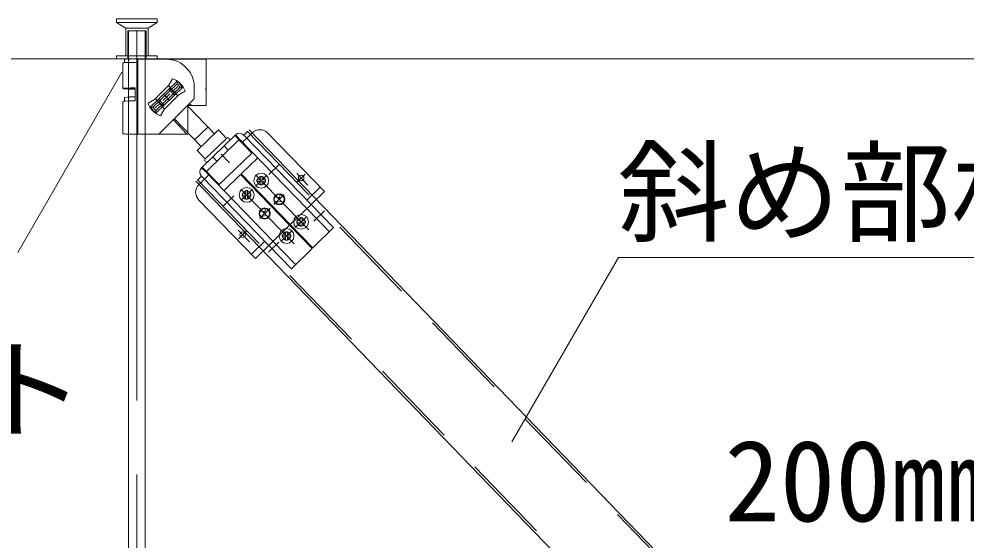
# Model space of a CAD drawing. Units: millimetres at full size, sheet at 1:40; details may follow other scales. Extents: x -7800 to 7800, y -5578 to 5485.
# Drawn here: x -4375 to -3863, y 971 to 1253 of the extents above; entities that cross this region are included whole.
import ezdxf
from ezdxf.enums import TextEntityAlignment as Align

# ---------------------------------------------------------------- set-up
doc = ezdxf.new("R2010")
doc.units = ezdxf.units.MM
doc.header["$LTSCALE"] = 40
for name, pattern in [('CHAIN1', [8, 5, -1, 1, -1]), ('DASHED1', [1.8, 1.2, -0.6]), ('DOUBLE_CHAIN1', [8.8, 5, -1, 0.6, -0.6, 0.6, -1])]:
    doc.linetypes.add(name, pattern=pattern)
for name, color, linetype, lineweight in [('2-0_中心線', 4, 'CHAIN1', 9), ('2-1_吊り材', 4, 'Continuous', 9), ('2-5_寸法', 4, 'Continuous', 9), ('2-6_文字', 7, 'Continuous', 18), ('2-9_躯体', 4, 'DASHED1', 9), ('2-B_ビス', 3, 'Continuous', 18)]:
    doc.layers.add(name, color=color, linetype=linetype, lineweight=lineweight)
doc.styles.add('ＭＳ ゴシック', font='')
doc.styles.get('ＭＳ ゴシック').set_extended_font_data('MS Gothic')

msp = doc.modelspace()

# ---------------------------------------------------------------- linework, layer by layer
at = {"layer": '2-0_中心線'}
msp.add_line((-4311.38, 1246.46), (-4311.38, 762.65), dxfattribs=at)
at = {"layer": '2-1_吊り材', "color": 3, "linetype": 'DASHED1', "lineweight": 18}
for p, q in [((-4315.88, 1246.36), (-4315.88, 1206.36)), ((-4306.88, 1246.36), (-4306.88, 1206.36))]:
    msp.add_line(p, q, dxfattribs=at)
at = {"layer": '2-1_吊り材', "color": 3, "lineweight": 18}
for p, q in [((-4315.88, 1231.36), (-4315.88, 855.66)), ((-4306.88, 1231.36), (-4306.88, 855.66))]:
    msp.add_line(p, q, dxfattribs=at)
at = {"layer": '2-6_文字'}
for p, q in [((-4319.53, 1224.06), (-4375.78, 1126.63)), ((-4108.58, 1024.18), (-4051.03, 1123.86)), ((-4051.03, 1123.86), (-3811.03, 1123.86))]:
    msp.add_line(p, q, dxfattribs=at)
at = {"layer": '2-9_躯体'}
for p, q in [((-4300.38, 1252.86), (-4322.38, 1252.86)), ((-4300.38, 1250.86), (-4322.38, 1250.86)), ((-4317.38, 1247.86), (-4317.38, 1232.86)), ((-4305.38, 1247.86), (-4317.38, 1247.86)), ((-4316.38, 1246.36), (-4316.38, 1231.36)), ((-4316.38, 1246.36), (-4315.88, 1246.36)), ((-4306.38, 1246.36), (-4315.88, 1246.36)), ((-4306.38, 1246.36), (-4306.38, 1231.36)), ((-4305.38, 1247.86), (-4305.38, 1232.86)), ((-4322.38, 1232.86), (-4322.38, 1231.36)), ((-4300.38, 1232.86), (-4322.38, 1232.86)), ((-4300.38, 1232.86), (-4300.38, 1231.36))]:
    msp.add_line(p, q, dxfattribs=at)
at = {"layer": '2-9_躯体', "color": 7, "linetype": 'Continuous', "lineweight": 18}
msp.add_line((-4590.39, 1231.36), (-2250.81, 1231.36), dxfattribs=at)
at = {"layer": '2-9_躯体'}
for points in [[(-4322.38, 1252.86), (-4322.38, 1250.86), (-4317.38, 1247.86)], [(-4300.38, 1252.86), (-4300.38, 1250.86), (-4305.38, 1247.86)]]:
    msp.add_lwpolyline(points, dxfattribs=at)
at = {"layer": '2-B_ビス', "color": 4, "linetype": 'CHAIN1', "lineweight": 9}
msp.add_line((-4311.38, 1246.46), (-4311.38, 762.65), dxfattribs=at)
at = {"layer": '2-B_ビス'}
for p, q in [((-4318.08, 1231.04), (-4318.08, 1229.21)), ((-4314.53, 1231.36), (-4316.52, 1231.36)), ((-4310.88, 1231.36), (-4314.53, 1231.36)), ((-4310.88, 1231.36), (-4306.88, 1231.36)), ((-4310.88, 1231.04), (-4295.38, 1231.04)), ((-4310.88, 1192.32), (-4310.88, 1229.4)), ((-4295.38, 1231.04), (-4273.88, 1231.04)), ((-4273.88, 1206.09), (-4273.88, 1231.04)), ((-4319.08, 1229.04), (-4319.08, 1215.24)), ((-4315.88, 1228.83), (-4315.88, 1228.83)), ((-4304.23, 1205.18), (-4289.65, 1219.16)), ((-4294.18, 1217.12), (-4292.2, 1220.55)), ((-4289.68, 1217.74), (-4289.65, 1219.16)), ((-4289.65, 1219.16), (-4286.53, 1215.91)), ((-4312.39, 1215.59), (-4312.34, 1208.58)), ((-4302.81, 1205.15), (-4289.68, 1217.74)), ((-4294.18, 1217.12), (-4301.96, 1209.34)), ((-4286.53, 1215.91), (-4301.11, 1201.93)), ((-4287.95, 1215.94), (-4301.08, 1203.34)), ((-4294.5, 1216.85), (-4289.23, 1211.35)), ((-4291.77, 1214), (-4289.32, 1216.36)), ((-4289.68, 1217.74), (-4287.95, 1215.94)), ((-4287.95, 1215.94), (-4286.53, 1215.91)), ((-4280.37, 1209.59), (-4280.37, 1216.04)), ((-4273.88, 1215.54), (-4274.18, 1215.54)), ((-4273.88, 1206.09), (-4273.88, 1214.54)), ((-4318.08, 1210.44), (-4318.08, 1208.4)), ((-4301.96, 1209.34), (-4305.39, 1207.36)), ((-4301.56, 1209.98), (-4296.52, 1204.28)), ((-4280.38, 1209.57), (-4299.48, 1190.46)), ((-4295.38, 1210.54), (-4297.18, 1208.81)), ((-4295.38, 1210.54), (-4297.11, 1212.35)), ((-4288.8, 1211.74), (-4296.58, 1203.97)), ((-4295.38, 1210.54), (-4293.57, 1212.27)), ((-4295.38, 1210.54), (-4293.65, 1208.74)), ((-4288.8, 1211.74), (-4285.37, 1213.72)), ((-4319.08, 1208.23), (-4319.08, 1190.78)), ((-4301.11, 1201.93), (-4304.23, 1205.18)), ((-4302.81, 1205.15), (-4304.23, 1205.18)), ((-4301.08, 1203.34), (-4302.81, 1205.15)), ((-4298.99, 1207.08), (-4301.44, 1204.73)), ((-4296.58, 1203.97), (-4298.56, 1200.54)), ((-4284.04, 1205.94), (-4269.5, 1190.78)), ((-4273.88, 1206.09), (-4283.88, 1206.09)), ((-4283.88, 1206.09), (-4283.88, 1190.46)), ((-4281.95, 1206.09), (-4282.95, 1207)), ((-4301.08, 1203.34), (-4301.11, 1201.93)), ((-4291.08, 1198.83), (-4276.72, 1183.86)), ((-4284.4, 1190.46), (-4291.56, 1198.38)), ((-4280.18, 1187.47), (-4272.96, 1194.39)), ((-4310.88, 1190.46), (-4310.88, 1192.32)), ((-4310.88, 1190.46), (-4283.88, 1190.46)), ((-4258.13, 1190.15), (-4276.43, 1172.38)), ((-4274.42, 1177.14), (-4262.93, 1188.27)), ((-4258.49, 1189.8), (-4249.3, 1180.33)), ((-4251.42, 1192.2), (-4253.61, 1190.08)), ((-4253.61, 1190.08), (-4217.18, 1152.56)), ((-4249.1, 1191.25), (-4252.01, 1188.43)), ((-4250.73, 1192.88), (-3914.88, 845.1)), ((-4240.62, 1191.13), (-4209.97, 1159.56)), ((-4255.91, 1187.85), (-4256.26, 1187.5)), ((-4255.91, 1187.85), (-4219.47, 1150.33)), ((-4274.45, 1177.16), (-4278.88, 1181.78)), ((-4249.3, 1180.33), (-4266.88, 1163.26)), ((-4265.77, 1179.67), (-4261.34, 1175.05)), ((-4246.08, 1177.73), (-4255.05, 1169.03)), ((-4276.5, 1167.86), (-4278.68, 1165.73)), ((-4276.5, 1167.86), (-4240.06, 1130.33)), ((-4276.07, 1172.73), (-4266.88, 1163.26)), ((-4274.2, 1170.09), (-4273.84, 1170.44)), ((-4274.2, 1170.09), (-4237.77, 1132.56)), ((-4272.95, 1168.8), (-4272.6, 1168.44)), ((-4264.38, 1159.97), (-4255.41, 1168.68)), ((-4228.8, 1141.27), (-4255.41, 1168.68)), ((-4228.44, 1141.62), (-4255.05, 1169.03)), ((-4279.5, 1165.09), (-3972.43, 847.11)), ((-4277.8, 1163.39), (-4274.89, 1166.21)), ((-4275.24, 1166.57), (-4274.89, 1166.21)), ((-4246.47, 1165.9), (-4246.49, 1164.9)), ((-4246.49, 1164.9), (-4245.19, 1164.88)), ((-4246.47, 1165.9), (-4245.17, 1165.88)), ((-4244.7, 1164.37), (-4244.72, 1163.07)), ((-4244.72, 1163.07), (-4243.72, 1163.06)), ((-4244.64, 1167.67), (-4244.66, 1166.37)), ((-4244.64, 1167.67), (-4243.64, 1167.66)), ((-4243.7, 1164.36), (-4243.72, 1163.06)), ((-4243.64, 1167.66), (-4243.66, 1166.36)), ((-4243.19, 1164.85), (-4241.89, 1164.83)), ((-4243.17, 1165.85), (-4241.87, 1165.83)), ((-4241.87, 1165.83), (-4241.89, 1164.83)), ((-4254.36, 1158.24), (-4254.38, 1157.24)), ((-4254.36, 1158.24), (-4253.06, 1158.22)), ((-4252.54, 1160.01), (-4252.56, 1158.71)), ((-4252.54, 1160.01), (-4251.54, 1159.99)), ((-4251.54, 1159.99), (-4251.56, 1158.69)), ((-4251.07, 1158.19), (-4249.77, 1158.16)), ((-4249.77, 1158.16), (-4249.78, 1157.16)), ((-4234.43, 1155.32), (-4233.9, 1157.97)), ((-4217.18, 1152.56), (-4209.97, 1159.56)), ((-4277.93, 1154.9), (-4247.28, 1123.33)), ((-4254.38, 1157.24), (-4253.08, 1157.22)), ((-4252.59, 1156.71), (-4252.61, 1155.41)), ((-4252.61, 1155.41), (-4251.61, 1155.39)), ((-4251.59, 1156.69), (-4251.61, 1155.39)), ((-4251.08, 1157.19), (-4249.78, 1157.16)), ((-4234.43, 1155.32), (-4236.49, 1157.07)), ((-4234.43, 1155.32), (-4236.37, 1153.44)), ((-4236.37, 1153.44), (-4233.47, 1154.33)), ((-4235.83, 1156.52), (-4234.24, 1156.28)), ((-4234.43, 1155.32), (-4232.55, 1153.38)), ((-4217.18, 1152.56), (-4204.99, 1140)), ((-4242.32, 1147.66), (-4244.38, 1149.41)), ((-4242.32, 1147.66), (-4244.26, 1145.78)), ((-4243.72, 1148.85), (-4242.13, 1148.62)), ((-4242.32, 1147.66), (-4241.8, 1150.31)), ((-4242.32, 1147.66), (-4240.44, 1145.72)), ((-4244.26, 1145.78), (-4241.36, 1146.67)), ((-4224.88, 1143.66), (-4224.89, 1142.66)), ((-4224.89, 1142.66), (-4223.59, 1142.64)), ((-4224.88, 1143.66), (-4223.58, 1143.64)), ((-4223.05, 1145.43), (-4223.07, 1144.13)), ((-4223.05, 1145.43), (-4222.05, 1145.41)), ((-4222.05, 1145.41), (-4222.07, 1144.11)), ((-4221.59, 1142.61), (-4220.3, 1142.59)), ((-4221.58, 1143.61), (-4220.28, 1143.59)), ((-4220.28, 1143.59), (-4220.3, 1142.59)), ((-4230.94, 1137.77), (-4230.96, 1136.47)), ((-4230.94, 1137.77), (-4229.94, 1137.75)), ((-4229.94, 1137.75), (-4229.96, 1136.45)), ((-4228.8, 1141.27), (-4228.44, 1141.62)), ((-4228.8, 1141.27), (-4216.61, 1128.72)), ((-4228.44, 1141.62), (-4216.25, 1129.06)), ((-4223.1, 1142.13), (-4223.12, 1140.83)), ((-4223.12, 1140.83), (-4222.12, 1140.82)), ((-4222.1, 1142.12), (-4222.12, 1140.82)), ((-4204.99, 1140), (-4216.25, 1129.06)), ((-4232.77, 1136), (-4232.79, 1135)), ((-4232.79, 1135), (-4231.49, 1134.98)), ((-4232.77, 1136), (-4231.47, 1135.98)), ((-4230.99, 1134.47), (-4231.02, 1133.17)), ((-4231.02, 1133.17), (-4230.02, 1133.15)), ((-4230, 1134.45), (-4230.02, 1133.15)), ((-4229.49, 1134.94), (-4228.19, 1134.92)), ((-4229.47, 1135.94), (-4228.17, 1135.92)), ((-4228.17, 1135.92), (-4228.19, 1134.92)), ((-4247.28, 1123.33), (-4240.06, 1130.33)), ((-4240.06, 1130.33), (-4227.87, 1117.78)), ((-4227.87, 1117.78), (-4216.61, 1128.72))]:
    msp.add_line(p, q, dxfattribs=at)
at = {"layer": '2-B_ビス', "linetype": 'DASHED1'}
for p, q in [((-4315.88, 1231.36), (-4315.88, 1206.36)), ((-4315.88, 1230.81), (-4315.88, 1216.34)), ((-4306.88, 1231.36), (-4306.88, 1206.36)), ((-4294.12, 1214.87), (-4291, 1211.62)), ((-4293.5, 1215.46), (-4290.38, 1212.22)), ((-4315.88, 1210.22), (-4315.87, 1190.54)), ((-4300.37, 1208.87), (-4297.26, 1205.62)), ((-4299.75, 1209.47), (-4296.64, 1206.22)), ((-4281.54, 1192.36), (-4281.54, 1192.36)), ((-4255.91, 1187.85), (-4258.13, 1190.15)), ((-4252.01, 1188.43), (-4254.3, 1186.2)), ((-4251.59, 1192.04), (-3865.46, 792.19)), ((-4273.84, 1170.44), (-4256.26, 1187.5)), ((-4264.23, 1184.23), (-4262, 1181.93)), ((-4270.33, 1178.3), (-4268.1, 1176.01)), ((-4274.2, 1170.09), (-4276.43, 1172.38)), ((-4274.89, 1166.21), (-4272.6, 1168.44)), ((-4278.64, 1165.92), (-3892.51, 766.07)), ((-4219.41, 1154.85), (-4212.2, 1161.85)), ((-4228.44, 1141.62), (-4217.18, 1152.56)), ((-4219.47, 1150.33), (-4207.28, 1137.77)), ((-4231.03, 1143.57), (-4230.67, 1143.92)), ((-4240.06, 1130.33), (-4228.8, 1141.27)), ((-4249.5, 1125.63), (-4242.29, 1132.63)), ((-4237.77, 1132.56), (-4225.58, 1120.01))]:
    msp.add_line(p, q, dxfattribs=at)
at = {"layer": '2-B_ビス', "linetype": 'CHAIN1'}
for p, q in [((-4240.03, 1168.7), (-4234.32, 1174.24)), ((-4247.25, 1168.53), (-4218.44, 1138.86)), ((-4247.03, 1162.6), (-4241.53, 1167.94)), ((-4224.99, 1169.29), (-4218.91, 1163.02)), ((-4224.84, 1164.63), (-4220.47, 1168.87)), ((-4255.15, 1160.87), (-4226.34, 1131.19)), ((-4254.79, 1155.07), (-4249.04, 1160.64)), ((-4237.28, 1152.55), (-4231.78, 1157.89)), ((-4264.61, 1151.8), (-4259, 1157.25)), ((-4245.03, 1145.02), (-4239.29, 1150.6)), ((-4215.65, 1143.58), (-4209.94, 1149.13)), ((-4219.94, 1145.7), (-4225.82, 1139.98)), ((-4256.56, 1138.64), (-4250.48, 1132.37)), ((-4256.5, 1133.89), (-4251.89, 1138.37)), ((-4233.19, 1132.83), (-4227.45, 1138.4)), ((-4240.23, 1126.69), (-4234.62, 1132.14))]:
    msp.add_line(p, q, dxfattribs=at)
at = {"layer": '2-B_ビス'}
for points in [[(-4310.88, 1229.4), (-4312.31, 1229.39), (-4313.69, 1229.38), (-4314.98, 1229.35), (-4316.15, 1229.32), (-4317.17, 1229.27), (-4317.98, 1229.22), (-4318.59, 1229.16), (-4318.96, 1229.1), (-4319.08, 1229.04)], [(-4315.88, 1230.81), (-4315.36, 1231.11), (-4314.98, 1231.33)], [(-4310.88, 1229.4), (-4310.88, 1231.04), (-4310.88, 1231.36)], [(-4312.4, 1215.59), (-4313.78, 1215.57), (-4315.07, 1215.55), (-4316.23, 1215.51), (-4317.23, 1215.46), (-4318.03, 1215.41), (-4318.62, 1215.36), (-4318.98, 1215.3), (-4319.08, 1215.23), (-4318.94, 1215.17), (-4318.56, 1215.11), (-4317.94, 1215.06), (-4317.1, 1215.01), (-4316.08, 1214.96), (-4314.9, 1214.93), (-4313.6, 1214.9), (-4312.4, 1214.89)], [(-4312.4, 1215.45), (-4313.21, 1215.43), (-4313.94, 1215.41), (-4314.58, 1215.38), (-4315.11, 1215.35), (-4315.51, 1215.32), (-4315.77, 1215.28), (-4315.88, 1215.25), (-4315.84, 1215.21), (-4315.65, 1215.17), (-4315.31, 1215.14), (-4314.84, 1215.1), (-4314.25, 1215.08), (-4313.56, 1215.05), (-4312.78, 1215.04), (-4312.4, 1215.03)], [(-4274.18, 1215.54), (-4274.18, 1214.54), (-4273.88, 1214.54)], [(-4315.88, 1210.22), (-4315.36, 1210.52), (-4314.98, 1210.74)], [(-4312.35, 1208.58), (-4313.73, 1208.57), (-4315.02, 1208.54), (-4316.19, 1208.5), (-4317.19, 1208.46), (-4318.01, 1208.41), (-4318.6, 1208.35), (-4318.97, 1208.29), (-4319.08, 1208.23)], [(-4274.45, 1177.16), (-4262.9, 1188.24), (-4267.33, 1192.85), (-4278.88, 1181.78)]]:
    msp.add_lwpolyline(points, dxfattribs=at)
at = {"layer": '2-B_ビス', "linetype": 'DOUBLE_CHAIN1'}
msp.add_lwpolyline([(-4310.88, 1190.47), (-4312.3, 1190.47), (-4313.69, 1190.49), (-4314.98, 1190.51), (-4316.15, 1190.55), (-4317.16, 1190.59), (-4317.98, 1190.64), (-4318.59, 1190.7), (-4319.08, 1190.78)], dxfattribs=at)
at = {"layer": '2-B_ビス'}
for centre, radius in [((-4244.18, 1165.36), 4), ((-4222.59, 1166.82), 1.5), ((-4244.18, 1165.37), 2.25), ((-4252.07, 1157.7), 4), ((-4252.07, 1157.7), 2.25), ((-4234.43, 1155.32), 3), ((-4234.43, 1155.32), 3), ((-4234.43, 1155.32), 2.7), ((-4242.32, 1147.66), 3), ((-4242.32, 1147.66), 3), ((-4242.32, 1147.66), 2.7), ((-4222.59, 1143.12), 4), ((-4222.59, 1143.12), 2.25), ((-4254.16, 1136.16), 1.5), ((-4230.48, 1135.46), 4), ((-4230.48, 1135.46), 2.25)]:
    msp.add_circle(centre, radius, dxfattribs=at)
for centre, radius, start, end in [((-4312.71, 1190.51), 40.88, 92.5588, 97.554), ((-4295.37, 1216.04), 15, 10.5472, 90), ((-4295.38, 1210.54), 10.5, 17.6267, 72.3739), ((-4295.37, 1216.04), 15, 0, 10.5472), ((-4313.58, 1179.91), 30.86, 87.7565, 98.3983), ((-4295.38, 1210.54), 10.5, 197.6258, 252.3738), ((-4262.23, 1187.55), 1, 314.0702, 134.0702), ((-4255.91, 1187.85), 3.2, 44.1543, 134.1543), ((-4244.92, 1186.95), 6, 44.1543, 134.1543), ((-4273.73, 1176.42), 1, 134.0702, 314.0702), ((-4274.2, 1170.09), 3.2, 134.1543, 224.1543), ((-4273.62, 1159.08), 6, 134.1543, 224.1543), ((-4245.2, 1164.38), 0.5, 359.0702, 89.0701), ((-4245.16, 1166.38), 0.5, 269.0701, 359.0702), ((-4243.2, 1164.35), 0.5, 89.0701, 179.0702), ((-4243.16, 1166.35), 0.5, 179.0702, 269.0702), ((-4253.06, 1158.72), 0.5, 269.0701, 359.0702), ((-4251.06, 1158.69), 0.5, 179.0702, 269.0702), ((-4253.09, 1156.72), 0.5, 359.0702, 89.0701), ((-4251.09, 1156.69), 0.5, 89.0701, 179.0702), ((-4223.6, 1142.14), 0.5, 359.0702, 89.0701), ((-4223.57, 1144.14), 0.5, 269.0701, 359.0702), ((-4221.6, 1142.11), 0.5, 89.0701, 179.0702), ((-4221.57, 1144.11), 0.5, 179.0702, 269.0702), ((-4231.49, 1134.48), 0.5, 359.0702, 89.0701), ((-4231.46, 1136.48), 0.5, 269.0701, 359.0702), ((-4229.5, 1134.44), 0.5, 89.0701, 179.0702), ((-4229.46, 1136.44), 0.5, 179.0702, 269.0702)]:
    msp.add_arc(centre, radius, start, end, dxfattribs=at)

# ---------------------------------------------------------------- texts
at = {"layer": '2-5_寸法', "color": 7, "style": 'ＭＳ ゴシック'}
msp.add_text('200㎜以内', height=43.99, dxfattribs=at).set_placement((-3993.61, 967.96), align=Align.BOTTOM_LEFT)
at = {"layer": '2-6_文字', "style": 'ＭＳ ゴシック'}
for s, p in [('斜め部材', (-4051.03, 1123.86)), ('吊りボルト', (-4639.7, 1017.24))]:
    msp.add_text(s, height=43.99, dxfattribs=at).set_placement(p, align=Align.BOTTOM_LEFT)

doc.saveas('drawing.dxf')
